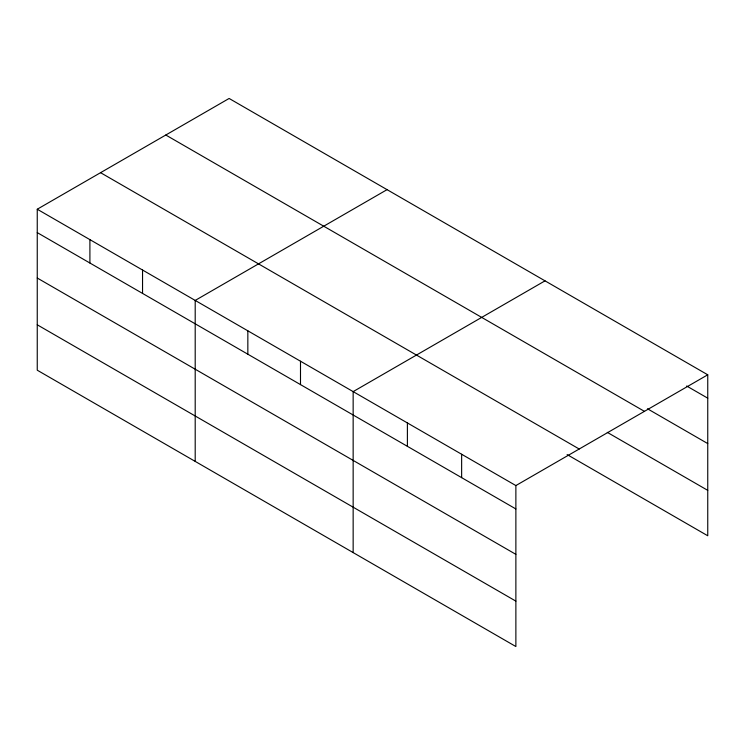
<?xml version="1.0" encoding="UTF-8"?>
<svg xmlns="http://www.w3.org/2000/svg" width="745" height="745" viewBox="0 0 745 745"><rect width="100%" height="100%" fill="white"/><g stroke="black" fill="none" stroke-linecap="round" stroke-linejoin="round"><path stroke-width="1.12" d="M37.25 209.233L515.875 485.572L515.875 646.539L37.25 370.2L37.25 209.233L229.125 98.461L707.75 374.8L707.75 535.767L567.113 454.571M387.065 189.649L195.199 300.431L195.199 461.397M545.014 280.846L353.149 391.619L353.149 552.585M515.875 485.572L707.75 374.8M686.657 386.003L707.75 398.175M647.48 408.781L707.75 443.582M165.8 135.022L644.434 411.352M607.296 432.361L707.75 490.359M100.566 172.682L579.2 449.012M37.25 232.617L515.875 508.956M37.25 278.025L515.875 554.355M37.25 324.801L515.875 601.131M461.639 454.254L461.639 477.638M407.394 422.937L407.394 446.32M300.496 361.223L300.496 384.606M247.843 330.827L247.843 354.21M142.546 270.035L142.546 293.418M89.903 239.639L89.903 263.013"/></g></svg>
